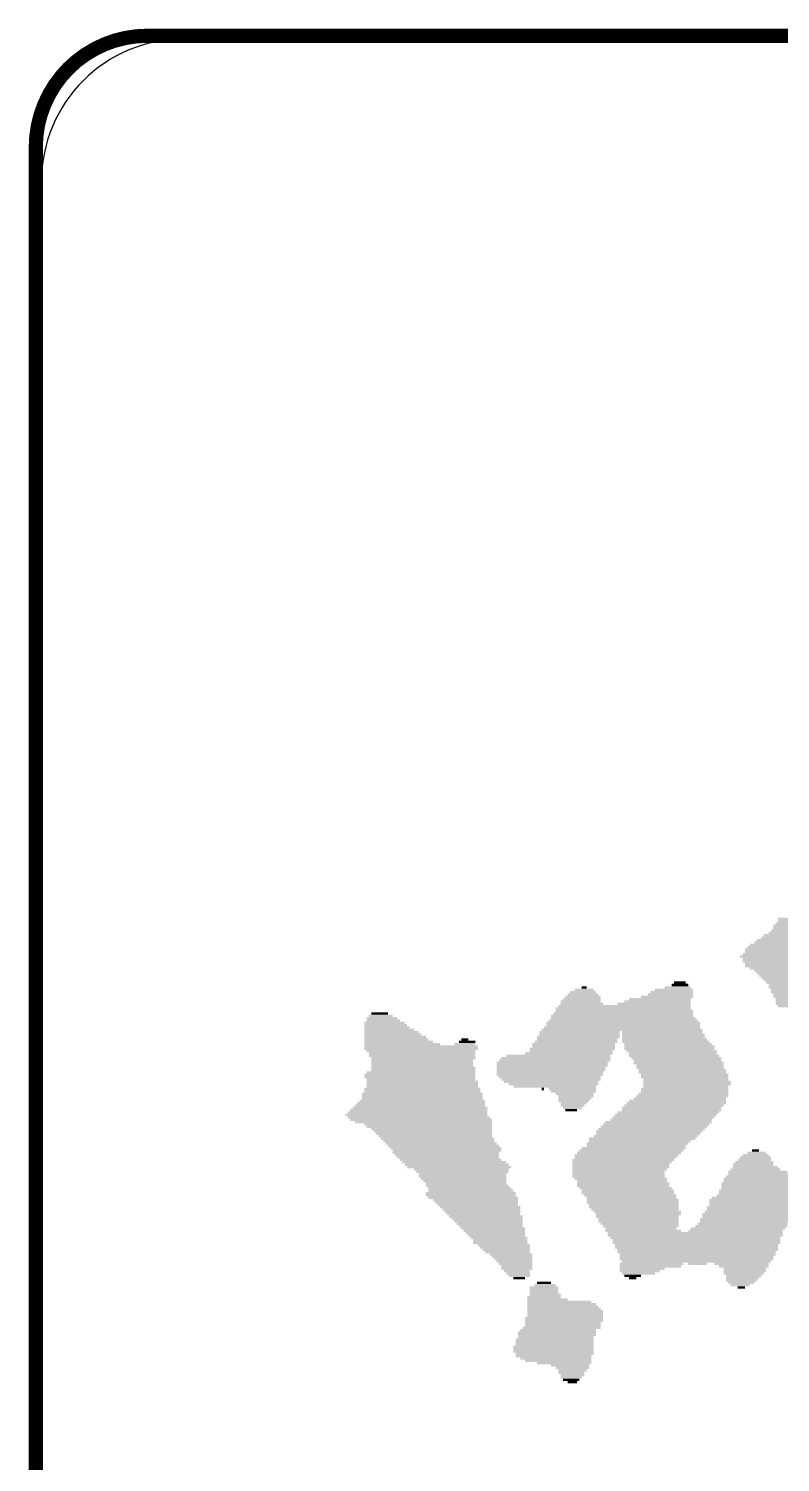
# Model space of a CAD drawing. Extents: x -28.6 to 28.6, y -39.6 to 14.1.
# Drawn here: x -28.56 to -21.83, y 1.23 to 14.06 of the extents above; entities that cross this region are included whole.
import ezdxf

# ---------------------------------------------------------------- set-up
doc = ezdxf.new("R2010")
doc.units = 0
for name, color, linetype in [('20', 53, 'CONTINUOUS'), ('201', 6, 'CONTINUOUS'), ('21', 40, 'CONTINUOUS')]:
    doc.layers.add(name, color=color, linetype=linetype)

# ---------------------------------------------------------------- blocks, each defined once
blk = doc.blocks.new('RECT')
blk.add_solid([(-0.5, -0.5), (0.5, -0.5), (-0.5, 0.5), (0.5, 0.5)])

msp = doc.modelspace()

# ---------------------------------------------------------------- linework, layer by layer
at = {"layer": '20'}
for p, q in [((-27.178, 13.97), (27.178, 13.97)), ((-28.448, -14.605), (-28.448, 12.7))]:
    msp.add_line(p, q, dxfattribs=at)
msp.add_arc((-27.178, 12.7), 1.27, 90, 180, dxfattribs=at)
at = {"layer": '21'}
for points, const_width in [([(-27.5, 14, 0.4142), (-28.5, 13)], 0.127), ([(-27.5, 14.0318, 1), (-27.5, 13.9682)], 0.0635), ([(-27.5, 13.9682, 1), (-27.5, 14.0318)], 0.0635), ([(-28.4683, 13, 1), (-28.5317, 13)], 0.0635), ([(-28.5317, 13, 1), (-28.4683, 13)], 0.0635)]:
    msp.add_lwpolyline(points, format="xyb", dxfattribs=dict(at, const_width=const_width))
at = {"layer": '21', "const_width": 0.127}
for points in [[(27.5, 14), (-27.5, 14)], [(-28.5, 13), (-28.5, 0)]]:
    msp.add_lwpolyline(points, dxfattribs=at)

# ---------------------------------------------------------------- block references
at = {"layer": '201', "yscale": 0.0212, "rotation": 180}
for p, xscale in [((-21.5351, 6.0307), 0.7196), ((-21.5139, 6.0518), 0.7196), ((-21.4822, 6.0942), 0.7408), ((-21.4927, 6.073), 0.7196), ((-21.6515, 5.9037), 0.7831), ((-21.6197, 5.9248), 0.762), ((-21.5986, 5.946), 0.762), ((-21.5668, 5.9672), 0.7408), ((-21.5563, 5.9883), 0.7196), ((-21.5351, 6.0095), 0.7196), ((-21.7573, 5.7767), 0.8255), ((-21.7256, 5.819), 0.8466), ((-21.7362, 5.7978), 0.8255), ((-21.715, 5.8402), 0.8255), ((-21.6938, 5.8613), 0.8255), ((-21.6621, 5.8825), 0.8043), ((-21.7679, 5.7555), 0.8466), ((-21.7785, 5.7344), 0.7831), ((-21.7785, 5.7132), 0.7831), ((-21.7362, 5.6709), 0.8255), ((-21.7467, 5.692), 0.8043), ((-21.7044, 5.6497), 0.8043), ((-22.7309, 5.5227), 0.1058), ((-21.6832, 5.6285), 0.762), ((-21.6621, 5.6074), 0.762), ((-21.6409, 5.5862), 0.762), ((-21.6197, 5.565), 0.762), ((-21.5986, 5.5439), 0.762), ((-21.5774, 5.5227), 0.762), ((-23.5988, 5.3957), 0.3175), ((-23.5988, 5.4169), 0.2752), ((-23.5988, 5.438), 0.2328), ((-23.5882, 5.4592), 0.1693), ((-23.5882, 5.4804), 0.0423), ((-22.8474, 5.3957), 0.4657), ((-22.8156, 5.4169), 0.4022), ((-22.805, 5.438), 0.381), ((-22.7839, 5.4592), 0.3387), ((-22.7521, 5.4804), 0.2328), ((-22.7309, 5.5015), 0.1482), ((-21.5563, 5.4804), 0.762), ((-21.5668, 5.5015), 0.7408), ((-21.5457, 5.4592), 0.7408), ((-21.5351, 5.438), 0.762), ((-21.5245, 5.4169), 0.7408), ((-21.5139, 5.3957), 0.762), ((-23.2389, 5.2899), 1.2065), ((-23.2284, 5.2687), 1.2276), ((-23.2283, 5.311), 1.1853), ((-23.6199, 5.3534), 0.3598), ((-23.6093, 5.3322), 0.381), ((-23.6093, 5.3745), 0.3387), ((-22.9638, 5.3322), 0.6561), ((-22.932, 5.3534), 0.5926), ((-22.9109, 5.3745), 0.5503), ((-21.4927, 5.3745), 0.762), ((-21.4927, 5.3534), 0.762), ((-21.4927, 5.3322), 0.762), ((-21.4716, 5.311), 0.762), ((-25.3767, 5.1629), 0.3598), ((-25.3661, 5.1417), 0.381), ((-25.3873, 5.184), 0.2963), ((-25.3978, 5.2052), 0.2752), ((-25.4084, 5.2264), 0.2117), ((-25.419, 5.2475), 0.1482), ((-23.2389, 5.1629), 1.3758), ((-23.2389, 5.1417), 1.3758), ((-23.2389, 5.184), 1.3334), ((-23.2495, 5.2264), 1.2699), ((-23.2389, 5.2052), 1.2911), ((-23.2389, 5.2475), 1.2488), ((-25.3555, 5.1205), 0.4022), ((-25.3132, 5.0782), 0.4868), ((-25.3026, 5.057), 0.508), ((-25.2814, 5.0359), 0.5503), ((-25.2708, 5.0147), 0.5715), ((-25.3343, 5.0994), 0.4445), ((-24.657, 5.0147), 0.0635), ((-23.6411, 5.0359), 0.7408), ((-23.6517, 5.0147), 0.7196), ((-23.6305, 5.0782), 0.7196), ((-23.6305, 5.057), 0.7196), ((-23.2495, 5.0994), 1.4393), ((-23.2495, 5.1205), 1.3969), ((-22.8897, 5.0782), 0.7196), ((-22.8791, 5.057), 0.7408), ((-22.8791, 5.0359), 0.7408), ((-22.8685, 5.0147), 0.762), ((-25.2497, 4.9935), 0.6138), ((-25.2179, 4.9724), 0.6773), ((-25.0486, 4.9512), 1.016), ((-25.0486, 4.9301), 1.016), ((-25.0486, 4.9089), 0.9736), ((-25.038, 4.8877), 0.9525), ((-24.657, 4.9724), 0.1905), ((-24.6359, 4.9935), 0.1482), ((-23.7257, 4.8877), 0.7831), ((-23.694, 4.9301), 0.762), ((-23.7046, 4.9089), 0.7408), ((-23.6834, 4.9724), 0.7408), ((-23.6834, 4.9512), 0.7408), ((-23.6623, 4.9935), 0.7408), ((-22.8579, 4.9935), 0.7831), ((-22.8368, 4.9724), 0.7831), ((-22.8262, 4.9512), 0.8043), ((-22.8262, 4.9301), 0.8043), ((-22.805, 4.9089), 0.8043), ((-22.7944, 4.8877), 0.7831), ((-25.038, 4.8666), 0.9525), ((-25.0274, 4.8454), 0.9313), ((-25.038, 4.8242), 0.9101), ((-25.038, 4.8031), 0.9101), ((-25.038, 4.7819), 0.9101), ((-25.0274, 4.7607), 0.9313), ((-25.0274, 4.7396), 0.9313), ((-23.8739, 4.8031), 0.9948), ((-23.8739, 4.7819), 0.9948), ((-23.8845, 4.7607), 0.9736), ((-23.8845, 4.7396), 0.9736), ((-23.8527, 4.8242), 0.9948), ((-23.8422, 4.8454), 0.9736), ((-23.821, 4.8666), 0.9313), ((-22.7839, 4.8666), 0.8043), ((-22.7627, 4.8454), 0.8043), ((-22.7521, 4.8242), 0.7831), ((-22.7415, 4.8031), 0.8043), ((-22.7309, 4.7819), 0.7831), ((-22.7309, 4.7607), 0.7831), ((-22.7098, 4.7396), 0.7831), ((-25.0592, 4.6972), 0.9948), ((-25.0592, 4.6761), 0.9948), ((-25.0486, 4.7184), 0.9736), ((-25.0486, 4.6549), 0.9736), ((-25.038, 4.6337), 0.9948), ((-25.038, 4.6126), 0.9948), ((-23.8951, 4.7184), 0.9525), ((-23.8951, 4.6972), 0.9525), ((-23.8951, 4.6761), 0.9101), ((-23.8845, 4.6549), 0.889), ((-23.8845, 4.6337), 0.8466), ((-23.8633, 4.6126), 0.8043), ((-22.7098, 4.7184), 0.7831), ((-22.6886, 4.6972), 0.7831), ((-22.6886, 4.6761), 0.7831), ((-22.678, 4.6549), 0.762), ((-22.6675, 4.6337), 0.7831), ((-22.6675, 4.6126), 0.7831), ((-25.038, 4.5279), 1.0795), ((-25.038, 4.5067), 1.0795), ((-25.038, 4.4856), 1.0795), ((-25.038, 4.5702), 1.0371), ((-25.038, 4.5491), 1.0371), ((-25.038, 4.5914), 0.9948), ((-23.8527, 4.5914), 0.7408), ((-23.9586, 4.5702), 0.0212), ((-23.694, 4.5702), 0.4233), ((-23.6834, 4.5491), 0.4021), ((-23.6728, 4.5279), 0.3387), ((-23.6623, 4.5067), 0.3175), ((-23.6728, 4.4856), 0.2963), ((-22.7309, 4.4856), 0.8255), ((-22.7098, 4.5067), 0.8255), ((-22.6992, 4.5279), 0.8043), ((-22.6886, 4.5702), 0.7831), ((-22.6886, 4.5491), 0.7831), ((-22.678, 4.5914), 0.762), ((-25.0804, 4.3586), 1.2488), ((-25.0698, 4.3797), 1.2276), ((-25.0592, 4.4009), 1.2065), ((-25.0592, 4.4221), 1.1641), ((-25.0486, 4.4432), 1.143), ((-25.038, 4.4644), 1.1218), ((-23.6834, 4.4644), 0.2752), ((-23.6834, 4.4432), 0.2328), ((-23.694, 4.4221), 0.2117), ((-23.694, 4.4009), 0.1693), ((-23.7046, 4.3797), 0.1058), ((-22.8368, 4.3586), 0.9101), ((-22.805, 4.4009), 0.889), ((-22.805, 4.3797), 0.889), ((-22.7839, 4.4221), 0.889), ((-22.7627, 4.4432), 0.889), ((-22.7521, 4.4644), 0.8678), ((-25.0909, 4.3374), 1.27), ((-25.0698, 4.3162), 1.27), ((-25.0486, 4.2951), 1.2699), ((-25.0274, 4.2739), 1.2276), ((-24.9851, 4.2527), 1.143), ((-24.9745, 4.2316), 1.1218), ((-22.9638, 4.2316), 0.9525), ((-22.9426, 4.2527), 0.9525), ((-22.9214, 4.2739), 0.9525), ((-22.9003, 4.2951), 0.9101), ((-22.8791, 4.3162), 0.9101), ((-22.858, 4.3374), 0.9101), ((-24.9534, 4.2104), 1.0795), ((-24.9428, 4.1892), 1.0583), ((-24.9322, 4.1681), 1.0371), ((-24.9216, 4.1469), 1.016), ((-24.9004, 4.1258), 1.016), ((-24.8899, 4.1046), 0.9948), ((-23.0696, 4.1258), 0.9525), ((-23.0908, 4.1046), 0.9101), ((-23.0379, 4.1469), 0.9313), ((-23.0061, 4.1892), 0.9525), ((-23.0167, 4.1681), 0.9313), ((-22.9849, 4.2104), 0.9525), ((-24.8687, 4.0834), 0.9948), ((-24.8475, 4.0623), 0.9948), ((-24.8264, 4.0411), 0.9948), ((-24.8158, 4.0199), 0.9736), ((-24.8264, 3.9988), 0.9525), ((-24.8158, 3.9776), 0.9313), ((-23.2072, 3.9776), 0.9313), ((-23.186, 3.9988), 0.9313), ((-23.1649, 4.0199), 0.9313), ((-23.1437, 4.0411), 0.9313), ((-23.1225, 4.0623), 0.889), ((-23.1119, 4.0834), 0.9101), ((-22.0536, 3.9776), 0.2328), ((-22.0431, 3.9988), 0.1693), ((-22.0536, 4.0199), 0.0635), ((-24.8052, 3.9564), 0.9101), ((-24.784, 3.9353), 0.9101), ((-24.7523, 3.9141), 0.9313), ((-24.7311, 3.8929), 0.9313), ((-24.71, 3.8718), 0.9313), ((-24.6888, 3.8506), 0.8466), ((-23.2389, 3.9353), 0.9101), ((-23.2495, 3.9141), 0.889), ((-23.2601, 3.8929), 0.8678), ((-23.2601, 3.8718), 0.8678), ((-23.2707, 3.8506), 0.8466), ((-23.2178, 3.9564), 0.9101), ((-22.0536, 3.8506), 0.4445), ((-22.0748, 3.8929), 0.3598), ((-22.0536, 3.8718), 0.4022), ((-22.0642, 3.9141), 0.3387), ((-22.0642, 3.9353), 0.2963), ((-22.0536, 3.9564), 0.2752), ((-24.6782, 3.8294), 0.8255), ((-24.6782, 3.8083), 0.7831), ((-24.6782, 3.7871), 0.7831), ((-24.6676, 3.7659), 0.762), ((-24.657, 3.7448), 0.7408), ((-24.6465, 3.7236), 0.7196), ((-23.2813, 3.8294), 0.8255), ((-23.2813, 3.8083), 0.8255), ((-23.2813, 3.7871), 0.8255), ((-23.2601, 3.7659), 0.8255), ((-23.2495, 3.7448), 0.8043), ((-23.2389, 3.7236), 0.8255), ((-21.8526, 3.7236), 1.016), ((-21.8632, 3.7448), 0.9525), ((-21.8737, 3.7659), 0.9313), ((-21.8843, 3.7871), 0.8678), ((-22.0325, 3.8294), 0.5291), ((-21.9372, 3.8083), 0.7196), ((-24.6359, 3.7024), 0.7408), ((-24.6041, 3.6389), 0.8043), ((-24.6041, 3.6178), 0.8043), ((-24.6147, 3.6813), 0.7408), ((-24.6041, 3.6601), 0.762), ((-24.583, 3.5966), 0.8043), ((-23.2389, 3.7024), 0.8255), ((-23.2178, 3.6813), 0.8255), ((-23.1966, 3.6601), 0.8255), ((-23.1966, 3.6389), 0.8255), ((-23.1754, 3.6178), 0.8255), ((-23.1649, 3.5966), 0.8043), ((-21.8314, 3.5966), 1.2276), ((-21.8208, 3.6178), 1.1641), ((-21.8314, 3.6601), 1.1006), ((-21.8208, 3.6389), 1.1218), ((-21.842, 3.7024), 1.0371), ((-21.8314, 3.6813), 1.0583), ((-24.5618, 3.5754), 0.762), ((-24.5512, 3.5543), 0.7408), ((-24.5406, 3.5331), 0.7196), ((-24.5195, 3.5119), 0.7196), ((-24.5089, 3.4908), 0.6985), ((-24.4983, 3.4696), 0.6773), ((-23.1543, 3.5754), 0.8255), ((-23.1543, 3.5543), 0.8255), ((-23.1437, 3.5331), 0.8043), ((-23.1437, 3.5119), 0.8043), ((-23.1331, 3.4908), 0.7831), ((-23.1119, 3.4696), 0.7831), ((-22.0854, 3.4696), 0.8466), ((-21.8314, 3.5119), 1.3123), ((-22.0536, 3.4908), 0.8678), ((-21.842, 3.5754), 1.2488), ((-21.8314, 3.5543), 1.27), ((-21.8314, 3.5331), 1.27), ((-24.4877, 3.4484), 0.6561), ((-24.4666, 3.4273), 0.6561), ((-24.456, 3.4061), 0.635), ((-24.4454, 3.3849), 0.6138), ((-24.4348, 3.3638), 0.5926), ((-24.4242, 3.3426), 0.5715), ((-23.1014, 3.4484), 0.762), ((-23.1119, 3.4273), 0.7408), ((-23.1014, 3.4061), 0.7196), ((-23.1014, 3.3849), 0.7196), ((-23.0908, 3.3638), 0.6985), ((-23.0802, 3.3426), 0.6773), ((-22.1806, 3.3426), 0.8255), ((-22.1701, 3.3638), 0.8043), ((-22.1489, 3.4061), 0.8043), ((-22.1489, 3.3849), 0.8043), ((-22.1171, 3.4484), 0.8255), ((-22.1277, 3.4273), 0.8043), ((-24.4031, 3.3214), 0.5715), ((-24.3925, 3.3003), 0.5503), ((-24.3819, 3.2791), 0.5291), ((-24.3713, 3.258), 0.508), ((-24.3501, 3.2368), 0.508), ((-24.3396, 3.2156), 0.4868), ((-23.0802, 3.3214), 0.635), ((-23.059, 3.3003), 0.6773), ((-22.5934, 3.2791), 1.5663), ((-22.5934, 3.258), 1.5663), ((-22.5934, 3.2368), 1.5239), ((-22.5828, 3.2156), 1.5028), ((-22.2336, 3.3003), 0.8466), ((-22.2124, 3.3214), 0.8466), ((-24.3396, 3.1945), 0.4868), ((-24.3078, 3.1733), 0.4656), ((-24.2972, 3.1521), 0.4445), ((-24.2866, 3.131), 0.4233), ((-24.2761, 3.1098), 0.4022), ((-24.2443, 3.0886), 0.381), ((-22.5828, 3.1945), 1.5028), ((-22.5828, 3.1733), 1.4604), ((-22.5828, 3.1521), 1.4604), ((-22.5722, 3.131), 1.4393), ((-22.5828, 3.1098), 1.4181), ((-22.5722, 3.0886), 1.3969), ((-24.2337, 3.0675), 0.3598), ((-24.2231, 3.0463), 0.3387), ((-24.2126, 3.0251), 0.3175), ((-24.202, 3.004), 0.2963), ((-24.1914, 2.9828), 0.2752), ((-24.1914, 2.9616), 0.2752), ((-22.5828, 3.0675), 1.3758), ((-22.5828, 3.0463), 1.3758), ((-23.0696, 2.9616), 0.4022), ((-22.9849, 3.004), 0.5715), ((-22.9955, 2.9828), 0.5503), ((-22.5828, 3.0251), 1.3334), ((-22.5722, 3.004), 0.1693), ((-22.1806, 3.004), 0.4868), ((-22.1595, 2.9828), 0.4445), ((-22.1489, 2.9616), 0.381), ((-24.1914, 2.9405), 0.2328), ((-24.1808, 2.9193), 0.2117), ((-24.1702, 2.8981), 0.1905), ((-24.1702, 2.877), 0.1058), ((-23.9374, 2.8135), 0.1905), ((-23.948, 2.8346), 0.127), ((-23.0908, 2.9405), 0.3598), ((-23.1014, 2.9193), 0.2963), ((-23.1543, 2.8981), 0.1482), ((-23.1543, 2.877), 0.0635), ((-22.1489, 2.9405), 0.381), ((-22.1595, 2.9193), 0.3598), ((-22.1595, 2.8981), 0.3175), ((-22.1701, 2.877), 0.2963), ((-22.1806, 2.8558), 0.2752), ((-22.1806, 2.8346), 0.2328), ((-22.1912, 2.8135), 0.1693), ((-23.948, 2.7076), 0.2963), ((-23.9162, 2.6865), 0.3598), ((-23.948, 2.7923), 0.254), ((-23.948, 2.7711), 0.254), ((-23.948, 2.75), 0.254), ((-23.9374, 2.7288), 0.2752), ((-22.1806, 2.7923), 0.0635), ((-23.8104, 2.6653), 0.5715), ((-23.7787, 2.623), 0.635), ((-23.7681, 2.6018), 0.6561), ((-23.7575, 2.5806), 0.6773), ((-23.7575, 2.5595), 0.6773), ((-23.7892, 2.6441), 0.6138), ((-23.7892, 2.4325), 0.6985), ((-23.7681, 2.5171), 0.6985), ((-23.7681, 2.496), 0.6985), ((-23.7787, 2.4748), 0.6773), ((-23.7787, 2.4537), 0.6773), ((-23.7575, 2.5383), 0.6773), ((-23.8527, 2.3267), 0.6985), ((-23.8527, 2.3055), 0.6985), ((-23.8316, 2.3902), 0.6985), ((-23.8316, 2.369), 0.6985), ((-23.8422, 2.3478), 0.6773), ((-23.821, 2.4113), 0.6773), ((-23.8633, 2.2632), 0.7196), ((-23.8633, 2.242), 0.7196), ((-23.8633, 2.2208), 0.7196), ((-23.8527, 2.2843), 0.6985), ((-23.8527, 2.1997), 0.6985), ((-23.8633, 2.1785), 0.6773), ((-23.8422, 2.1573), 0.635), ((-23.821, 2.1362), 0.5926), ((-23.7681, 2.115), 0.4868), ((-23.7152, 2.0938), 0.3387), ((-23.694, 2.0727), 0.2963), ((-23.694, 2.0515), 0.254), ((-23.7046, 2.0303), 0.2328), ((-23.694, 2.0092), 0.2117), ((-23.7046, 1.988), 0.1905), ((-23.7046, 1.9668), 0.1482), ((-23.694, 1.9457), 0.0847)]:
    msp.add_blockref('RECT', p, dxfattribs=dict(at, xscale=xscale))

doc.saveas('drawing.dxf')
